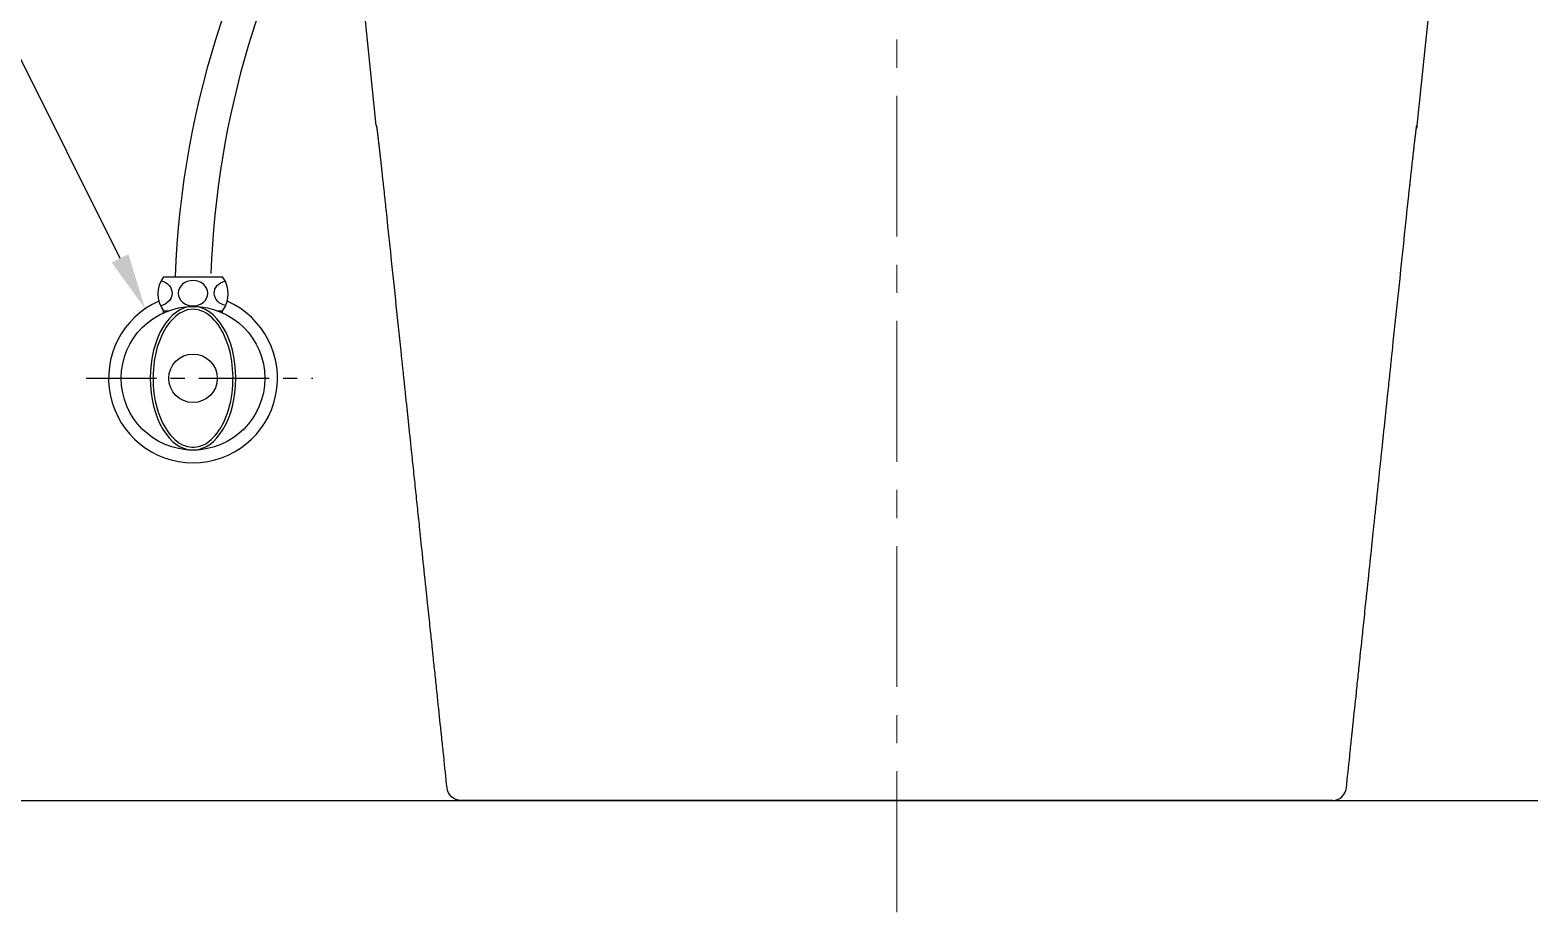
# Model space of a CAD drawing. Extents: x 612 to 6849, y -547 to 2005.
# Drawn here: x 1919 to 2452, y -215 to 98 of the extents above; entities that cross this region are included whole.
import ezdxf

# ---------------------------------------------------------------- set-up
doc = ezdxf.new("R2010")
doc.units = 0
doc.header["$LTSCALE"] = 20
doc.header["$MEASUREMENT"] = 0
doc.linetypes.add('CENTER', pattern=[2, 1.25, -0.25, 0.25, -0.25])
for name, color, linetype in [('1', 7, 'CONTINUOUS'), ('3', 3, 'CONTINUOUS'), ('4', 4, 'CONTINUOUS'), ('6', 6, 'CONTINUOUS')]:
    doc.layers.add(name, color=color, linetype=linetype)

msp = doc.modelspace()

# ---------------------------------------------------------------- linework, layer by layer
at = {"layer": '1', "color": 1, "linetype": 'CENTER', "lineweight": 0, "ltscale": 2}
msp.add_line((2227.07, -215.16), (2227.07, 315.39), dxfattribs=at)
at = {"layer": '1', "color": 7, "linetype": 'Continuous'}
for p, q in [((2042.16, 64.27), (2028.82, 193.92)), ((2411.97, 64.27), (2425.32, 193.92)), ((2411.84, 64.27), (2411.97, 64.27)), ((2072.31, -175.53), (2074.52, -175.53)), ((2072.31, -175.53), (2227.07, -175.53)), ((2227.07, -175.53), (2072.31, -175.53)), ((2379.62, -175.53), (2227.07, -175.53)), ((2381.82, -175.53), (2379.62, -175.53))]:
    msp.add_line(p, q, dxfattribs=at)
for centre, major_axis, start_param in [((2396.97, 65.84), (0, 15.09), 4.542612), ((2381.82, -170.5), (0, 5.03), 3.141593)]:
    msp.add_ellipse(centre, major_axis=major_axis, ratio=0.999962, start_param=start_param, end_param=4.607669, dxfattribs=at)
at = {"layer": '1', "color": 7, "linetype": 'Continuous', "extrusion": (6.12323e-17, 0, -1)}
msp.add_ellipse((2072.31, -170.5), major_axis=(0, 5.03), ratio=0.999962, start_param=3.141593, end_param=4.607669, dxfattribs=at)
at = {"layer": '1', "color": 7, "linetype": 'Continuous'}
for points, degree, knots in [([(2045.67, 34.64), (2045.09, 40.17), (2044.54, 45.24), (2044.24, 48.02), (2043.68, 53.06), (2043.44, 55.2), (2043.19, 57.33), (2042.99, 59.02), (2042.8, 60.7), (2042.65, 61.87), (2042.5, 63.05), (2042.41, 63.65), (2042.32, 64.27), (2042.29, 64.27)], 2, [0, 0, 0, 0.25, 0.25, 0.375, 0.5, 0.5, 0.625, 0.625, 0.75, 0.75, 0.875, 0.875, 1, 1, 1]), ([(2408.46, 34.64), (2409.05, 40.17), (2409.6, 45.24), (2409.9, 48.02), (2410.46, 53.06), (2410.7, 55.2), (2410.94, 57.33), (2411.14, 59.02), (2411.34, 60.7), (2411.49, 61.87), (2411.63, 63.05), (2411.72, 63.65), (2411.81, 64.27), (2411.84, 64.27)], 2, [0, 0, 0, 0.25, 0.25, 0.375, 0.5, 0.5, 0.625, 0.625, 0.75, 0.75, 0.875, 0.875, 1, 1, 1]), ([(2067.31, -171.03), (2066.93, -167.39), (2066.34, -161.73), (2065.65, -155.25), (2065.39, -152.71), (2065.31, -151.94), (2065.27, -151.64), (2065.23, -151.23), (2065.12, -150.19), (2064.66, -145.75), (2063.97, -139.28), (2063.23, -132.17), (2062.88, -128.85), (2062.75, -127.63), (2062.72, -127.36), (2062.72, -127.34), (2062.71, -127.23), (2062.68, -126.99), (2062.49, -125.19), (2061.99, -120.4), (2061.1, -111.93), (2060.56, -106.86), (2060.32, -104.51), (2060.21, -103.5), (2060.19, -103.3), (2060.16, -103.01), (2060.11, -102.58), (2059.1, -92.97), (2058.28, -85.2), (2057.66, -79.24)], 3, [0, 0, 0, 0, 0.125, 0.1875, 0.203125, 0.203125, 0.210938, 0.210938, 0.21875, 0.25, 0.375, 0.4375, 0.46875, 0.472656, 0.472656, 0.476563, 0.476563, 0.484375, 0.5, 0.625, 0.6875, 0.71875, 0.734375, 0.734375, 0.738281, 0.738281, 0.742187, 0.75, 1, 1, 1, 1]), ([(2386.82, -171.03), (2387.2, -167.39), (2387.8, -161.73), (2388.48, -155.25), (2388.75, -152.71), (2388.83, -151.94), (2388.86, -151.64), (2388.9, -151.23), (2389.01, -150.19), (2389.48, -145.75), (2390.16, -139.28), (2390.91, -132.17), (2391.26, -128.85), (2391.38, -127.63), (2391.41, -127.36), (2391.42, -127.34), (2391.43, -127.23), (2391.45, -126.99), (2391.64, -125.19), (2392.15, -120.4), (2393.04, -111.93), (2393.57, -106.86), (2393.82, -104.51), (2393.92, -103.5), (2393.95, -103.3), (2393.98, -103.01), (2394.02, -102.58), (2395.03, -92.97), (2395.85, -85.2), (2396.48, -79.24)], 3, [0, 0, 0, 0, 0.125, 0.1875, 0.203125, 0.203125, 0.210938, 0.210938, 0.21875, 0.25, 0.375, 0.4375, 0.46875, 0.472656, 0.472656, 0.476563, 0.476563, 0.484375, 0.5, 0.625, 0.6875, 0.71875, 0.734375, 0.734375, 0.738281, 0.738281, 0.742187, 0.75, 1, 1, 1, 1])]:
    msp.add_open_spline(points, degree=degree, knots=knots, dxfattribs=at)
for points, degree in [([(2050.99, -15.9), (2049.14, 1.64), (2047.37, 18.48), (2045.67, 34.64)], 3), ([(2403.14, -15.9), (2404.99, 1.64), (2406.77, 18.48), (2408.46, 34.64)], 3), ([(2054.6, -50.2), (2052.67, -31.82), (2050.99, -15.9)], 2), ([(2399.53, -50.2), (2401.46, -31.82), (2403.14, -15.9)], 2), ([(2057.66, -79.23), (2054.6, -50.2)], 1), ([(2398.7, -58.1), (2399.53, -50.19)], 1), ([(2396.48, -79.23), (2398.7, -58.1)], 1)]:
    msp.add_open_spline(points, degree=degree, dxfattribs=at)
at = {"layer": '3', "extrusion": (0, 0, -1)}
msp.add_lwpolyline([(-1951.13, 17.09), (-1913.39, 92.8), (-1730.49, 92.8)], dxfattribs=at)
msp.add_solid([(-1948.15, 15.61), (-1960.06, -0.8), (-1954.11, 18.58)], dxfattribs=at)
at = {"layer": '4'}
for p, q in [((1966.57, 10.49), (1970.72, 10.49)), ((1970.72, 10.49), (1987.57, 10.49)), ((1966.57, -2.28), (1966.57, -1.51)), ((1966.57, -1.51), (1968.45, -1.51)), ((1967.82, -1.75), (1967.82, -1.51)), ((1985.68, -1.51), (1987.57, -1.51)), ((1986.32, -1.75), (1986.32, -1.51)), ((1987.57, -2.28), (1987.57, -1.51))]:
    msp.add_line(p, q, dxfattribs=at)
at = {"layer": '4', "color": 1, "linetype": 'CENTER'}
msp.add_line((1939.1, -25.51), (2019.67, -25.51), dxfattribs=at)
at = {"layer": '4'}
for radius in [25.5, 8.62]:
    msp.add_circle((1977.07, -25.51), radius, dxfattribs=at)
for centre, radius, start, end in [((2292.42, -0.78), 321.9, 145.0024, 177.9934), ((2305.12, 0.46), 321.9, 148.6203, 177.9934), ((1974.57, 4.49), 10, 143.1301, 216.8699), ((1979.57, 4.49), 10, 323.1301, 36.8699), ((1977.07, -25.51), 30, 113.9173, 66.0827)]:
    msp.add_arc(centre, radius, start, end, dxfattribs=at)
at = {"layer": '4', "extrusion": (0, 0, -1)}
for centre, start_param, end_param in [((1964.38, 4.71), 1.824119, 4.49897), ((1989.84, 4.71), 4.942097, 7.58465)]:
    msp.add_ellipse(centre, major_axis=(-5.23, 0), ratio=0.866391, start_param=start_param, end_param=end_param, dxfattribs=at)
for centre, major_axis, ratio in [((1977.07, 4.71), (-5.23, 0), 0.866391), ((1977.07, -25.51), (0, 25.5), 0.596529)]:
    msp.add_ellipse(centre, major_axis=major_axis, ratio=ratio, dxfattribs=at)
at = {"layer": '4'}
msp.add_open_spline([(1977.07, -1.01), (1979.15, -1.01), (1981.25, -1.82), (1985.14, -5.07), (1986.92, -7.51), (1989.64, -13.54), (1990.59, -17.12), (1991.44, -24.63), (1991.34, -28.56), (1990.11, -35.92), (1988.98, -39.34), (1985.97, -44.93), (1984.09, -47.09), (1980.08, -49.73), (1977.98, -50.23), (1973.82, -49.63), (1971.74, -48.51), (1967.99, -44.67), (1966.34, -41.97), (1963.93, -35.55), (1963.16, -31.84), (1962.7, -24.22), (1963, -20.33), (1964.61, -13.18), (1965.91, -9.95), (1969.18, -4.84), (1971.14, -2.98), (1974.46, -1.33), (1975.76, -1.01), (1977.07, -1.01)], degree=3, knots=[0, 0, 0, 0, 0.46111, 0.46111, 0.922219, 0.922219, 1.383329, 1.383329, 1.844439, 1.844439, 2.305549, 2.305549, 2.766658, 2.766658, 3.227768, 3.227768, 3.688878, 3.688878, 4.149988, 4.149988, 4.611097, 4.611097, 5.072207, 5.072207, 5.533317, 5.533317, 5.994427, 5.994427, 6.283185, 6.283185, 6.283185, 6.283185], dxfattribs=at)
at = {"layer": '6'}
for points in [[(2109.38, 1749.51), (827.07, 1749.51), (827.07, -175.53), (2227.01, -175.53)], [(2227.01, -175.53), (2754.57, -175.53), (2754.57, 824.47)]]:
    msp.add_lwpolyline(points, dxfattribs=at)

doc.saveas('drawing.dxf')
